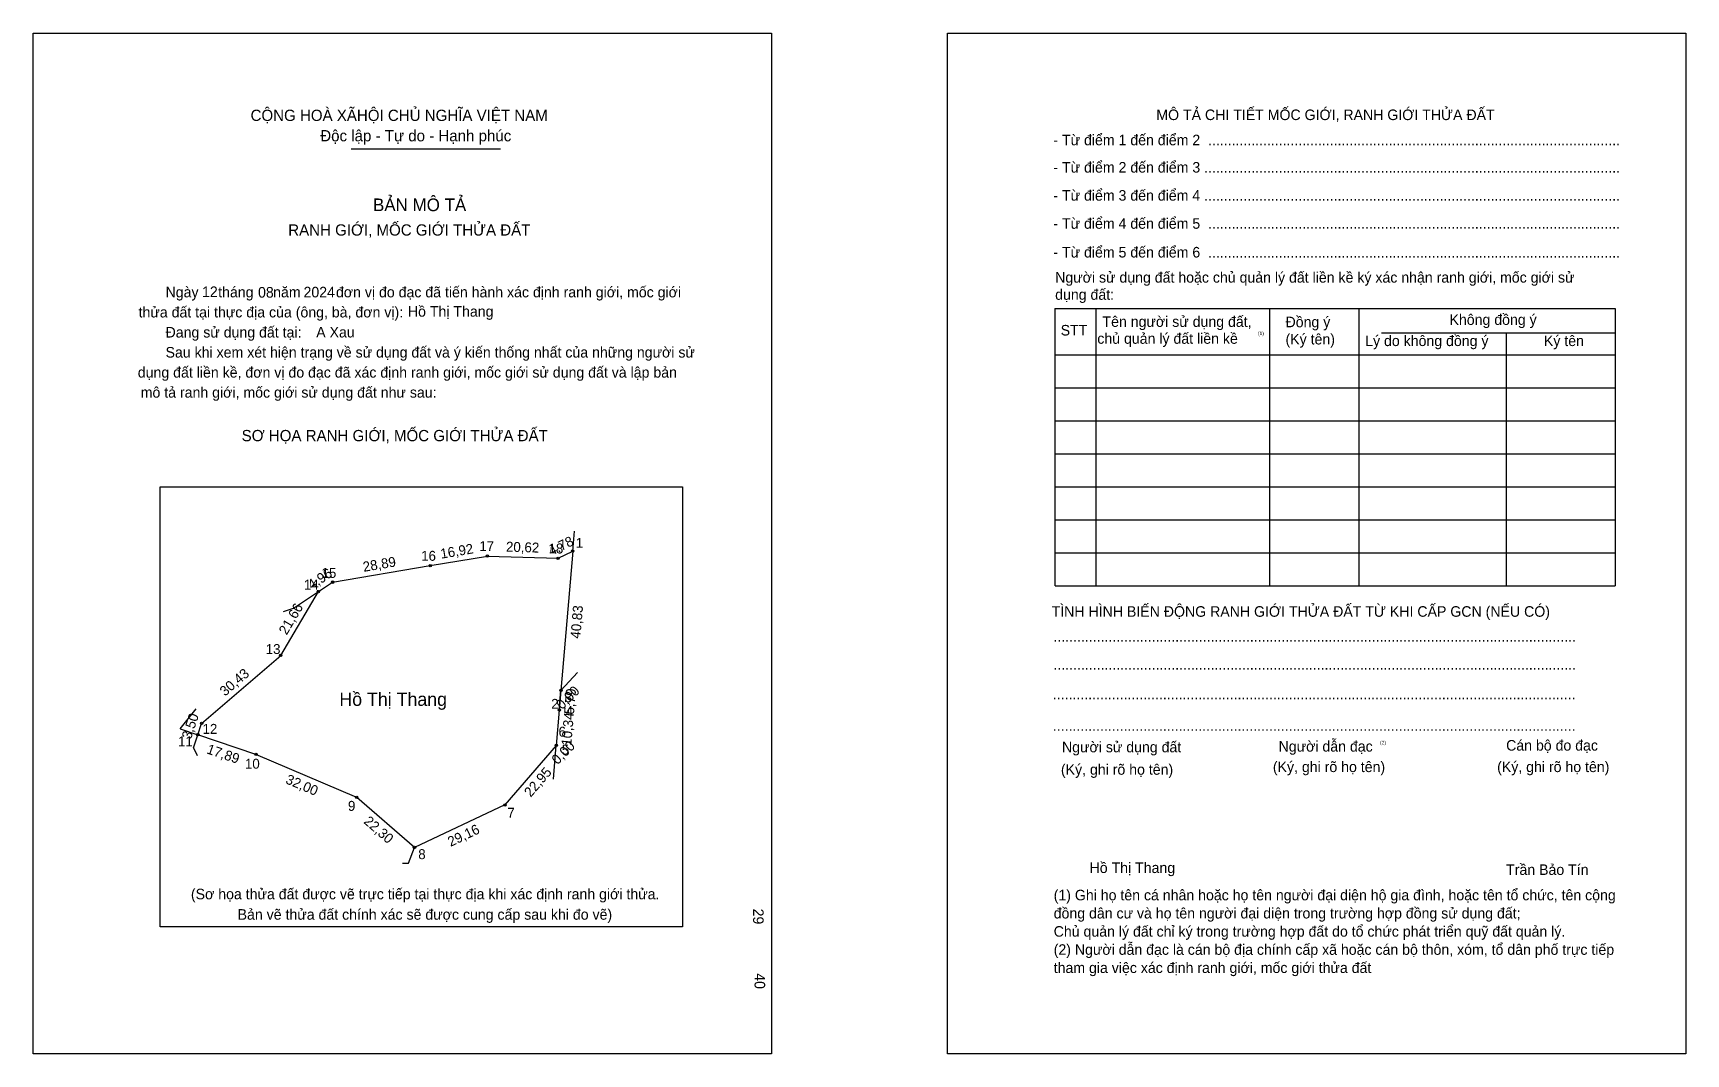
# Model space of a CAD drawing. Extents: x 549433 to 549916, y 1824149 to 1824447.
import ezdxf

# ---------------------------------------------------------------- set-up
doc = ezdxf.new("R2010")
doc.units = 0
for name, color, linetype in [('bmtKhungInTrang1', 7, 'Continuous'), ('bmtKhungInTrang2', 7, 'Continuous'), ('bmtNoiDung', 7, 'Continuous'), ('bmtTemplate', 7, 'Continuous'), ('CanhThua', 7, 'Continuous'), ('ChieuDaiCanhThua', 7, 'Continuous'), ('Level 3', 7, 'Continuous'), ('MocDinhThua', 7, 'Continuous'), ('RauThua', 7, 'Continuous'), ('SoHieuDinhThua', 7, 'Continuous'), ('TenChuSuDung', 7, 'Continuous')]:
    doc.layers.add(name, color=color, linetype=linetype)

msp = doc.modelspace()

# ---------------------------------------------------------------- linework, layer by layer
at = {"layer": 'bmtKhungInTrang1'}
msp.add_lwpolyline([(549433.22, 1824447.34), (549648.72, 1824447.34), (549648.72, 1824149.28), (549433.22, 1824149.28)], close=True, dxfattribs=at)
at = {"layer": 'bmtKhungInTrang2'}
msp.add_lwpolyline([(549700.11, 1824447.34), (549915.61, 1824447.34), (549915.61, 1824149.28), (549700.11, 1824149.28)], close=True, dxfattribs=at)
at = {"layer": 'bmtTemplate'}
for p, q in [((549526.09, 1824413.56), (549569.66, 1824413.56)), ((549743.34, 1824366.95), (549743.34, 1824285.92)), ((549794.03, 1824366.95), (549794.03, 1824285.92)), ((549820.11, 1824367.04), (549820.11, 1824285.92)), ((549894.98, 1824366.95), (549894.98, 1824285.92)), ((549826.73, 1824359.81), (549894.98, 1824359.81)), ((549731.52, 1824353.44), (549894.98, 1824353.44)), ((549731.52, 1824343.8), (549894.98, 1824343.8)), ((549731.52, 1824334.15), (549894.98, 1824334.15)), ((549731.52, 1824324.5), (549894.98, 1824324.5)), ((549731.52, 1824314.86), (549894.98, 1824314.86)), ((549731.52, 1824305.21), (549894.98, 1824305.21)), ((549731.52, 1824295.56), (549894.98, 1824295.56)), ((549731.52, 1824285.92), (549894.98, 1824285.92))]:
    msp.add_line(p, q, dxfattribs=at)
for points in [[(549731.42, 1824366.95), (549894.98, 1824366.95)], [(549731.42, 1824366.95), (549731.42, 1824285.92)], [(549863.16, 1824359.71), (549863.16, 1824285.92)]]:
    msp.add_lwpolyline(points, dxfattribs=at)
msp.add_lwpolyline([(549470.29, 1824186.4), (549470.29, 1824314.85), (549622.78, 1824314.85), (549622.78, 1824186.4)], close=True, dxfattribs=at)
at = {"layer": 'CanhThua'}
for p, q in [((549586.43, 1824294.02), (549590.73, 1824296.11)), ((549590.73, 1824296.11), (549587.29, 1824255.43)), ((549520.65, 1824287.02), (549549.13, 1824291.85)), ((549549.13, 1824291.85), (549565.82, 1824294.65)), ((549565.82, 1824294.65), (549586.43, 1824294.02)), ((549516.51, 1824284.28), (549520.65, 1824287.02)), ((549505.5, 1824265.63), (549516.51, 1824284.28)), ((549482.42, 1824245.8), (549505.5, 1824265.63)), ((549587.29, 1824255.43), (549586.8, 1824249.66)), ((549587.29, 1824255.43), (549587.29, 1824255.43)), ((549586.8, 1824249.66), (549585.93, 1824239.35)), ((549481.31, 1824242.48), (549482.42, 1824245.8)), ((549498.25, 1824236.72), (549481.31, 1824242.48)), ((549585.93, 1824239.35), (549570.92, 1824222)), ((549585.93, 1824239.35), (549585.93, 1824239.35)), ((549527.69, 1824224.17), (549498.25, 1824236.72)), ((549544.54, 1824209.57), (549527.69, 1824224.17)), ((549570.92, 1824222), (549544.54, 1824209.57))]:
    msp.add_line(p, q, dxfattribs=at)
at = {"layer": 'MocDinhThua'}
for centre in [(549590.73, 1824296.11), (549549.13, 1824291.85), (549565.82, 1824294.65), (549586.43, 1824294.02), (549520.65, 1824287.02), (549516.51, 1824284.28), (549505.5, 1824265.63), (549587.29, 1824255.43), (549587.29, 1824255.43), (549586.8, 1824249.66), (549481.31, 1824242.48), (549482.42, 1824245.8), (549585.93, 1824239.35), (549585.93, 1824239.35), (549498.25, 1824236.72), (549527.69, 1824224.17), (549570.92, 1824222), (549544.54, 1824209.57)]:
    msp.add_circle(centre, 0.348, dxfattribs=at)
at = {"layer": 'RauThua'}
for p, q in [((549590.73, 1824296.11), (549591.22, 1824301.87)), ((549509.24, 1824279.47), (549516.51, 1824284.28)), ((549506.32, 1824278.43), (549509.24, 1824279.47)), ((549587.29, 1824255.43), (549592.14, 1824260.65)), ((549586.8, 1824249.66), (549587.29, 1824255.42)), ((549587.29, 1824255.42), (549587.29, 1824255.43)), ((549476.17, 1824244.23), (549480.87, 1824250.07)), ((549476.17, 1824244.23), (549481.31, 1824242.48)), ((549480.04, 1824238.66), (549481.31, 1824242.48)), ((549480.04, 1824238.66), (549481.1, 1824236.43)), ((549585.21, 1824230.79), (549585.93, 1824239.35)), ((549585.1, 1824229.53), (549585.21, 1824230.79)), ((549542.84, 1824205.01), (549544.54, 1824209.57)), ((549542.84, 1824205.01), (549544.54, 1824209.57)), ((549541.08, 1824204.95), (549542.84, 1824205.01)), ((549541.08, 1824204.95), (549542.84, 1824205.01))]:
    msp.add_line(p, q, dxfattribs=at)

# ---------------------------------------------------------------- texts
at = {"layer": 'bmtNoiDung'}
for s, height, p in [('12', 3.083, (549482.53, 1824370.27)), ('08', 3.083, (549498.88, 1824370.1)), ('2024', 3.083, (549512.15, 1824370.17)), ('Hồ Thị Thang', 3.0834, (549542.61, 1824364.53)), ('A Xau', 3.083, (549515.86, 1824358.47)), ('Hồ Thị Thang', 3.0834, (549741.56, 1824202.1))]:
    msp.add_text(s, height=height, dxfattribs=at).set_placement(p)
for s, p in [('29', (549643.35, 1824191.71)), ('40', (549643.79, 1824172.84))]:
    msp.add_text(s, height=3.083, rotation=270, dxfattribs=at).set_placement(p)
at = {"layer": 'bmtTemplate'}
for s, height, p in [('CỘNG HOÀ XÃHỘI CHỦ NGHĨA VIỆT NAM', 3.289, (549496.7, 1824421.67)), ('MÔ TẢ CHI TIẾT MỐC GIỚI, RANH GIỚI THỬA ĐẤT', 3.0822, (549761.04, 1824421.93)), ('Độc lập - Tự do - Hạnh phúc', 3.289, (549517.04, 1824415.72)), ('- Từ điểm 1 đến điểm 2  .........................................................................................................', 3.08224, (549731, 1824414.58)), ('- Từ điểm 2 đến điểm 3 ..........................................................................................................', 3.08224, (549731, 1824406.6)), ('- Từ điểm 3 đến điểm 4 ..........................................................................................................', 3.08224, (549731, 1824398.4)), ('BẢN MÔ TẢ', 3.7, (549532.43, 1824395.34)), ('RANH GIỚI, MỐC GIỚI THỬA ĐẤT', 3.289, (549507.69, 1824388.2)), ('- Từ điểm 4 đến điểm 5  .........................................................................................................', 3.08224, (549731, 1824390.2)), ('- Từ điểm 5 đến điểm 6  .........................................................................................................', 3.08224, (549731, 1824381.81)), ('Người sử dụng đất hoặc chủ quản lý đất liền kề ký xác nhận ranh giới, mốc giới sử', 3.0822, (549731.52, 1824374.47)), ('Ngày     tháng     năm         đơn vị đo đạc đã tiến hành xác định ranh giới, mốc giới ', 3.0834, (549471.89, 1824370.17)), ('dụng đất:', 3.082, (549731.52, 1824369.46)), ('thửa đất tại thực địa của (ông, bà, đơn vị):', 3.0834, (549464.02, 1824364.31)), ('Tên người sử dụng đất,', 3.0822, (549745.33, 1824361.55)), ('Đồng ý', 3.082, (549798.75, 1824361.45)), ('Không đồng ý', 3.0822, (549846.61, 1824362.13)), ('Đang sử dụng đất tại:', 3.0834, (549471.89, 1824358.45)), ('STT', 3.082, (549733.13, 1824359.04)), ('chủ quản lý đất liền kề', 3.0822, (549743.82, 1824356.62)), ('(1)', 1.028, (549790.7, 1824359.15)), ('(Ký tên)', 3.082, (549798.75, 1824356.43)), ('Lý do không đồng ý', 3.0822, (549822, 1824355.95)), ('Ký tên', 3.082, (549874.16, 1824355.95)), ('Sau khi xem xét hiện trạng về sử dụng đất và ý kiến thống nhất của những người sử ', 3.0834, (549471.89, 1824352.6)), ('dụng đất liền kề, đơn vị đo đạc đã xác định ranh giới, mốc giới sử dụng đất và lập bản', 3.0834, (549463.79, 1824346.74)), ('mô tả ranh giới, mốc giới sử dụng đất như sau:', 3.0834, (549464.64, 1824340.89)), ('SƠ HỌA RANH GIỚI, MỐC GIỚI THỬA ĐẤT', 3.289, (549494.1, 1824328.17)), ('TÌNH HÌNH BIẾN ĐỘNG RANH GIỚI THỬA ĐẤT TỪ KHI CẤP GCN (NẾU CÓ)', 3.0822, (549730.48, 1824276.92)), ('.....................................................................................................................................', 3.08686, (549731, 1824269.67)), ('.....................................................................................................................................', 3.08686, (549731, 1824261.47)), ('.....................................................................................................................................', 3.08686, (549730.84, 1824252.79)), ('.....................................................................................................................................', 3.08686, (549730.84, 1824243.62)), ('Người sử dụng đất', 3.0822, (549733.51, 1824237.35)), ('Người dẫn đạc', 3.0822, (549796.73, 1824237.55)), ('(2)', 1.028, (549826.33, 1824239.67)), ('Cán bộ đo đạc', 3.0822, (549863.13, 1824237.84)), ('(Ký, ghi rõ họ tên)', 3.0822, (549733.2, 1824230.8)), ('(Ký, ghi rõ họ tên)', 3.0822, (549795.06, 1824231.57)), ('(Ký, ghi rõ họ tên)', 3.0822, (549860.51, 1824231.57)), ('Trần Bảo Tín', 3.0822, (549863.13, 1824201.54)), ('(Sơ họa thửa đất được vẽ trực tiếp tại thực địa khi xác định ranh giới thửa.', 3.0834, (549479.29, 1824194.43)), ('(1) Ghi họ tên cá nhân hoặc họ tên người đại diện hộ gia đình, hoặc tên tổ chức, tên cộng', 3.0822, (549731.09, 1824194.13)), ('Bản vẽ thửa đất chính xác sẽ được cung cấp sau khi đo vẽ)', 3.0834, (549492.92, 1824188.47)), ('đồng dân cư và họ tên người đại diện trong trường hợp đồng sử dụng đất;', 3.0822, (549731.09, 1824188.83)), ('Chủ quản lý đất chỉ ký trong trường hợp đất do tổ chức phát triển quỹ đất quản lý.', 3.0822, (549731.09, 1824183.52)), ('(2) Người dẫn đạc là cán bộ địa chính cấp xã hoặc cán bộ thôn, xóm, tổ dân phố trực tiếp', 3.0822, (549731.09, 1824178.22)), ('tham gia việc xác định ranh giới, mốc giới thửa đất', 3.0822, (549731.09, 1824172.91))]:
    msp.add_text(s, height=height, dxfattribs=at).set_placement(p)
at = {"layer": 'ChieuDaiCanhThua'}
for s, rotation, p in [('4,78', 25.9219, (549584.48, 1824294.69)), ('16,92', 9.5235, (549552.34, 1824293.86)), ('20,62', 358.2491, (549571.21, 1824295.94)), ('4,96', 33.498, (549514.57, 1824284.73)), ('28,89', 9.6254, (549529.74, 1824290.03)), ('21,66', 59.4505, (549507.23, 1824271.41)), ('40,83', 85.1664, (549592.92, 1824270.45)), ('30,43', 40.6552, (549489.24, 1824253.58)), ('0,00', 45, (549587.65, 1824249.64)), ('5,79', 85.1665, (549591.06, 1824248.34)), ('3,50', 71.5599, (549479.27, 1824240.96)), ('10,34', 85.1646, (549590.28, 1824239.19)), ('17,89', 341.2147, (549483.67, 1824237.09)), ('0,00', 45, (549586.29, 1824233.56)), ('22,95', 49.1366, (549578.45, 1824224.06)), ('32,00', 336.9119, (549506.69, 1824228.39)), ('22,30', 319.0921, (549529.51, 1824216.84)), ('29,16', 25.2256, (549555.08, 1824209.73))]:
    msp.add_text(s, height=2.899, rotation=rotation, dxfattribs=at).set_placement(p)
at = {"layer": 'Level 3'}
msp.add_text('D', height=1, dxfattribs=at).set_placement((549516, 1824283.78))
at = {"layer": 'SoHieuDinhThua'}
for s, height, p in [('1', 2.9, (549591.62, 1824297.05)), ('16', 2.899, (549546.49, 1824293.26)), ('17', 2.899, (549563.46, 1824296.09)), ('18', 2.899, (549583.66, 1824295.41)), ('15', 2.899, (549517.41, 1824288.27)), ('14', 2.899, (549512.25, 1824284.83)), ('13', 2.899, (549501.12, 1824266.04)), ('2', 2.9, (549584.44, 1824250.04)), ('3', 2.9, (549588.34, 1824251.97)), ('4', 2.9, (549588.66, 1824247.97)), ('11', 2.899, (549475.53, 1824239.1)), ('12', 2.899, (549482.68, 1824242.74)), ('6', 2.9, (549586.58, 1824241.91)), ('5', 2.9, (549587.52, 1824236.68)), ('10', 2.899, (549495.06, 1824232.56)), ('9', 2.9, (549525.12, 1824220.26)), ('7', 2.9, (549571.63, 1824218.24)), ('8', 2.9, (549545.64, 1824206.16))]:
    msp.add_text(s, height=height, dxfattribs=at).set_placement(p)
at = {"layer": 'TenChuSuDung'}
msp.add_text('Hồ Thị Thang', height=3.8761, dxfattribs=at).set_placement((549522.62, 1824250.9))

doc.saveas('drawing.dxf')
